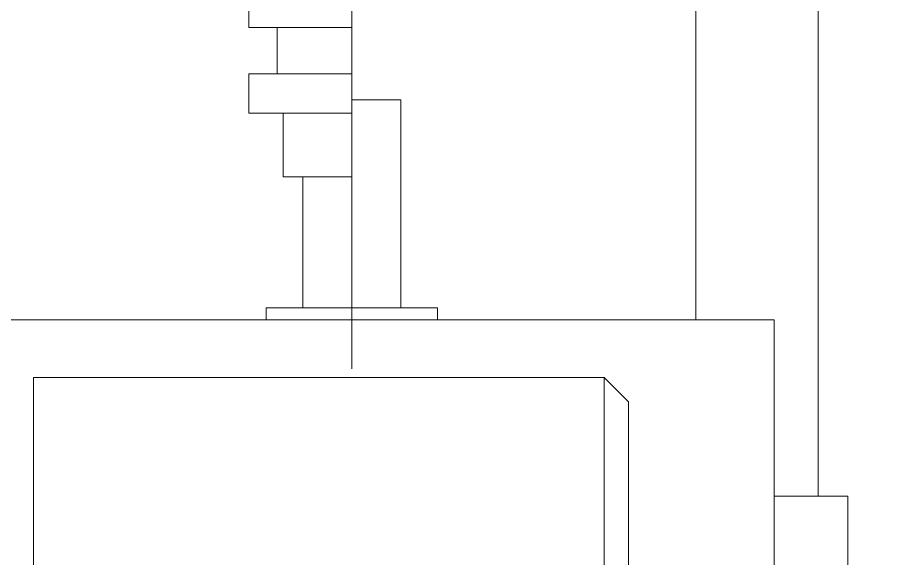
# Model space of a CAD drawing. Extents: x -965262 to 1142518, y -357520 to 71675.
# Drawn here: x -852655 to -851933, y -93645 to -93203 of the extents above; entities that cross this region are included whole.
import ezdxf

# ---------------------------------------------------------------- set-up
doc = ezdxf.new("R2010")
doc.units = 0
doc.header["$LTSCALE"] = 10
doc.layers.get('0').update_dxf_attribs({"linetype": 'CONTINUOUS', "lineweight": 30})
doc.layers.add('Оборудование', color=7, linetype='CONTINUOUS', lineweight=30)

msp = doc.modelspace()

# ---------------------------------------------------------------- hatches: boundary and pattern name
at = {"lineweight": 30, "true_color": 0x1b8828}
h = msp.add_hatch(color=106, dxfattribs=at)
h.dxf.hatch_style = 1
h.paths.add_polyline_path([(-851459.79, -90277.67), (-853359.79, -90277.67), (-853359.79, -94944.84), (-851459.79, -94944.84)])
h.paths.add_polyline_path([(-851559.79, -94844.84), (-853259.79, -94844.84), (-853259.79, -90344.85), (-851559.79, -90344.85)], flags=16)

# ---------------------------------------------------------------- linework, layer by layer
at = {"layer": 'Оборудование', "color": 7, "lineweight": 0}
for p, q in [((-852001.29, -93593.84, -2902.58), (-852001.29, -92591.34, -2902.58)), ((-852101.29, -93449.84, -2902.58), (-852101.29, -92917.84, -2902.58)), ((-852466.29, -93178.84, -2902.58), (-852466.29, -93210.84, -2902.58)), ((-852382.29, -93178.84, -2902.58), (-852382.29, -93210.84, -2902.58)), ((-852466.29, -93210.84, -2902.58), (-852382.29, -93210.84, -2902.58)), ((-852443.29, -93210.84, -2902.58), (-852443.29, -93248.84, -2902.58)), ((-852382.29, -93210.84, -2902.58), (-852382.29, -93248.84, -2902.58)), ((-852466.29, -93248.84, -2902.58), (-852382.29, -93248.84, -2902.58)), ((-852466.29, -93248.84, -2902.58), (-852466.29, -93280.84, -2902.58)), ((-852382.29, -93248.84, -2902.58), (-852382.29, -93280.84, -2902.58)), ((-852342.29, -93269.84, -2902.58), (-852382.29, -93269.84, -2902.58)), ((-852342.29, -93269.84, -2902.58), (-852342.29, -93439.84, -2902.58)), ((-852466.29, -93280.84, -2902.58), (-852382.29, -93280.84, -2902.58)), ((-852438.29, -93280.84, -2902.58), (-852438.29, -93332.84, -2902.58)), ((-852382.29, -93280.84, -2902.58), (-852382.29, -93332.84, -2902.58)), ((-852438.29, -93332.84, -2902.58), (-852382.29, -93332.84, -2902.58)), ((-852422.29, -93332.84, -2902.58), (-852422.29, -93439.84, -2902.58)), ((-852312.29, -93439.84, -2902.58), (-852452.29, -93439.84, -2902.58)), ((-852452.29, -93449.84, -2902.58), (-852452.29, -93439.84, -2902.58)), ((-852312.29, -93449.84, -2902.58), (-852312.29, -93439.84, -2902.58)), ((-852037.29, -93449.84, -2902.58), (-852727.29, -93449.84, -2902.58)), ((-852037.29, -93701.67, -2902.58), (-852037.29, -93449.84, -2902.58)), ((-852176.29, -93496.84, -2902.58), (-852642.29, -93496.84, -2902.58)), ((-852642.29, -93948.84, -2902.58), (-852642.29, -93496.84, -2902.58)), ((-852176.29, -93496.84, -2902.58), (-852176.29, -93948.84, -2902.58)), ((-852156.29, -93516.84, -2902.58), (-852176.29, -93496.84, -2902.58)), ((-852156.29, -93928.84, -2902.58), (-852156.29, -93516.84, -2902.58)), ((-851977.29, -93593.84, -2902.58), (-852037.29, -93593.84, -2902.58)), ((-851977.29, -93687.84, -2902.58), (-851977.29, -93593.84, -2902.58))]:
    msp.add_line(p, q, dxfattribs=at)
at = {"layer": 'Оборудование', "color": 7, "linetype": 'Continuous', "lineweight": 0}
msp.add_line((-852382.29, -93219.84, -2902.58), (-852382.29, -93489.84, -2902.58), dxfattribs=at)

doc.saveas('drawing.dxf')
